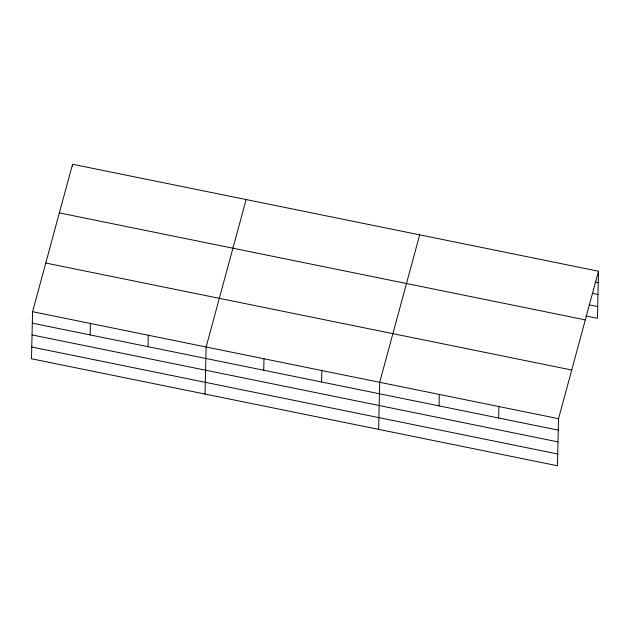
<?xml version="1.0" encoding="UTF-8"?>
<svg xmlns="http://www.w3.org/2000/svg" width="630" height="630" viewBox="0 0 630 630"><rect width="100%" height="100%" fill="white"/><g stroke="black" fill="none" stroke-linecap="round" stroke-linejoin="round"><path stroke-width="0.94" d="M32.571 311.7L31.5 358.777L557.456 465.751L558.526 418.682L598.5 271.223L72.544 164.249L32.571 311.7L558.526 418.682M72.497 166.162L72.544 164.249M90.161 334.932L90.421 323.474M148.018 346.697L148.278 335.239M205.065 394.073L206.136 347.004L246.109 199.553M263.726 370.235L263.986 358.769M321.584 382L321.843 370.542M378.63 429.377L379.701 382.308L419.674 234.856M439.047 405.893L439.307 394.427M498.653 418.021L498.921 406.555M598.5 271.223L597.429 318.3L585.892 315.953M595.358 282.106L598.24 282.689M592.208 293.265L597.972 294.438M589.042 304.786L597.697 306.55M59.354 212.909L585.309 319.882M45.762 263.041L571.717 370.023M32.311 323.166L558.267 430.14M32.043 334.916L557.999 441.89M31.768 347.02L557.723 454.002"/></g></svg>
